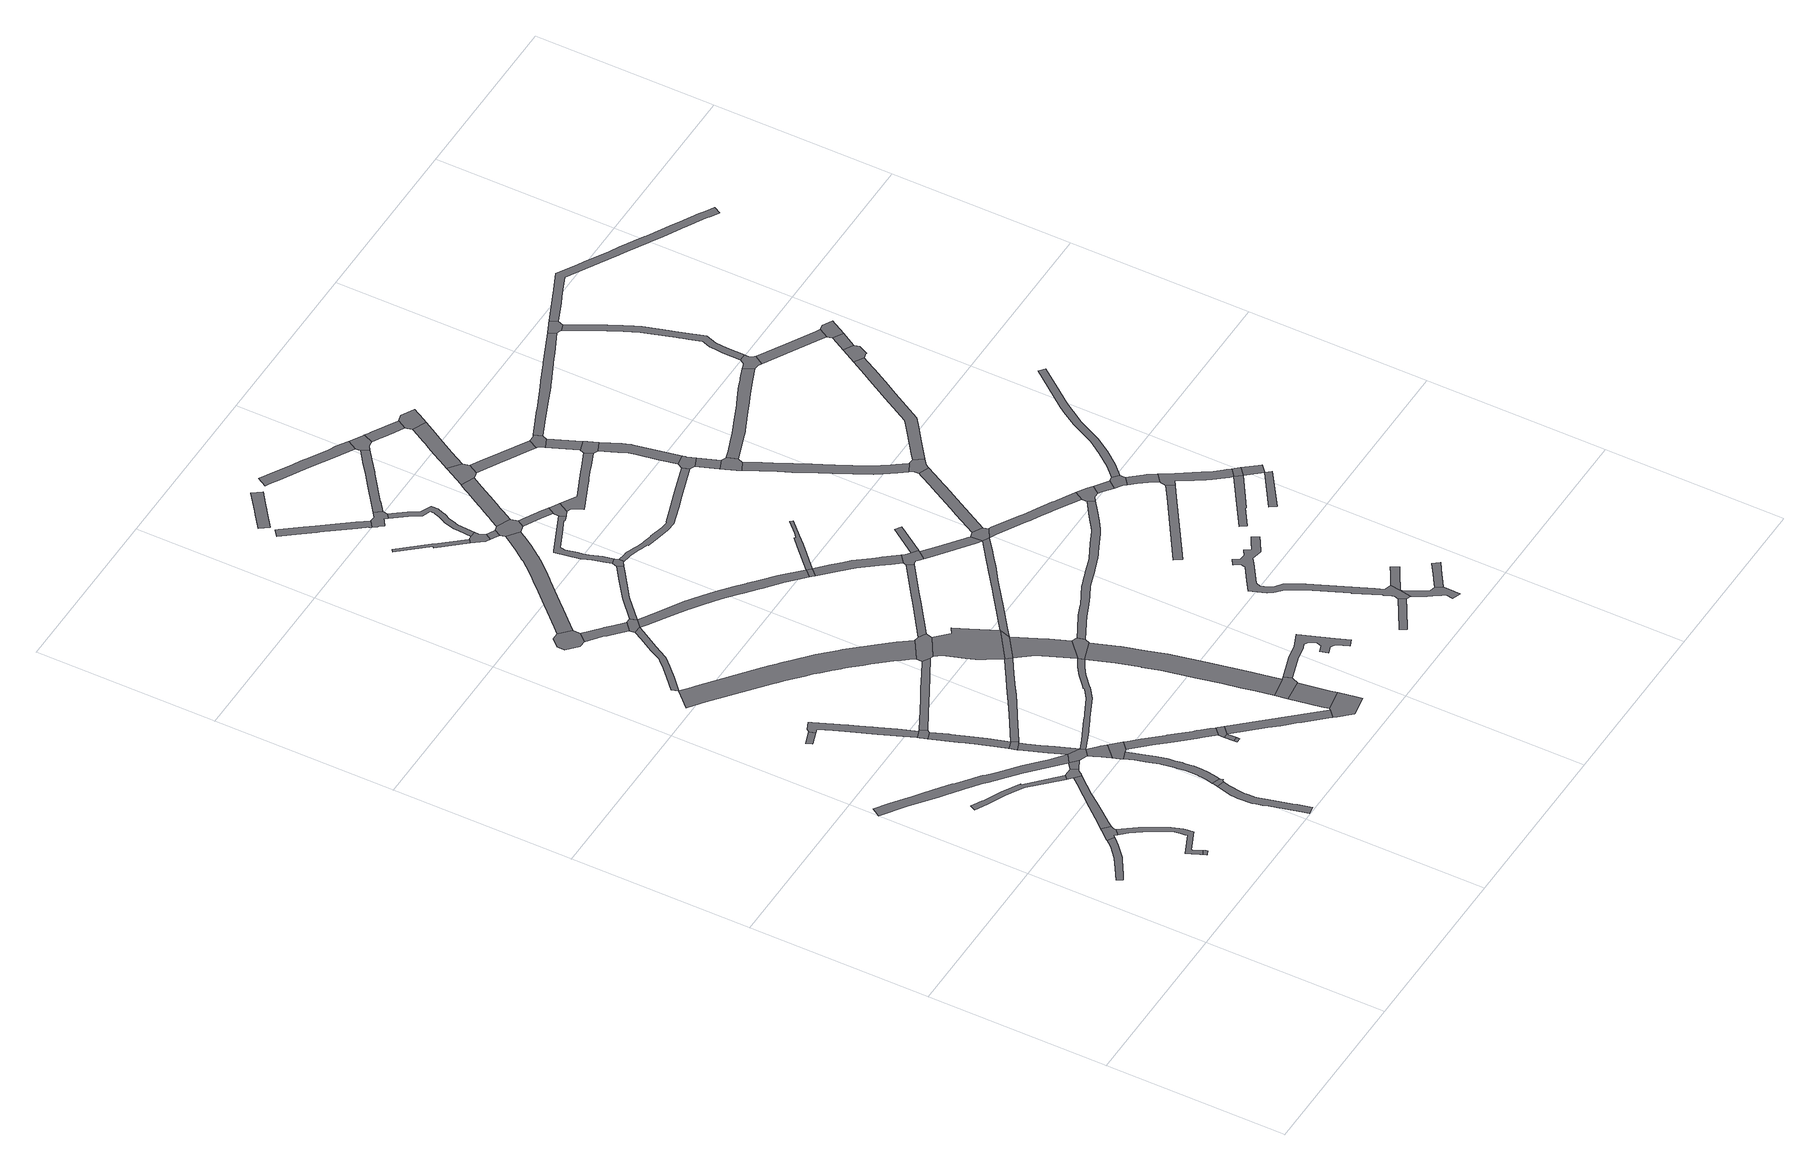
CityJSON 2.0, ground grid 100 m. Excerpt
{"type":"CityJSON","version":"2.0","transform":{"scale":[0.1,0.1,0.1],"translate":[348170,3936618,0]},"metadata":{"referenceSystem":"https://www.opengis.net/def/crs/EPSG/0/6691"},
"CityObjects":{
"road1":{"type":"Road","attributes":{"RoadStructureAttribute.sectionType":"1"},"geometry":[{"type":"MultiSurface","lod":"1","boundaries":[[[0,1,2,3,4,5,6,7,8,9,10,11,12]]]}]},
"road2":{"type":"Road","geometry":[{"type":"MultiSurface","lod":"1","boundaries":[[[13,14,15,16,17]]]}]},
"road3":{"type":"Road","geometry":[{"type":"MultiSurface","lod":"1","boundaries":[[[11,18,19,20,21,22,23,24,25,12]]]}]},
"road4":{"type":"Road","attributes":{"RoadStructureAttribute.sectionType":"1"},"geometry":[{"type":"MultiSurface","lod":"1","boundaries":[[[26,27,28,29,30,31,32,33,34,35,36,37,20,19,38,39,40,41,42,43,44,45,46,13,17]]]}]},
"road5":{"type":"Road","attributes":{"RoadStructureAttribute.sectionType":"1"},"geometry":[{"type":"MultiSurface","lod":"1","boundaries":[[[47,48,49,50,51,52,53,54,55,56,57,58,59,60,61,62,63,64]]]}]},
"road6":{"type":"Road","attributes":{"RoadStructureAttribute.sectionType":"1"},"geometry":[{"type":"MultiSurface","lod":"1","boundaries":[[[65,66,67,68,69,70,71,72,73,74,75,76,77,78,79,80,81,82,83,84,85,86,87,88,89,90,91,92,93,94]]]}]},
"road7":{"type":"Road","attributes":{"RoadStructureAttribute.sectionType":"1"},"geometry":[{"type":"MultiSurface","lod":"1","boundaries":[[[95,96,97,98,23,22,99,100,101,102,103]]]}]},
"road8":{"type":"Road","geometry":[{"type":"MultiSurface","lod":"1","boundaries":[[[104,105,106,107]]]}]},
"road9":{"type":"Road","geometry":[{"type":"MultiSurface","lod":"1","boundaries":[[[64,63,108,95,103,109,110,111,112]]]}]},
"road10":{"type":"Road","attributes":{"RoadStructureAttribute.sectionType":"1"},"geometry":[{"type":"MultiSurface","lod":"1","boundaries":[[[113,114,115,116,117,118,119,120,121,122,123,124,125,126,127,128,129,130,131,132,133,134,135,136,137,138,139,140,141]]]}]},
"road11":{"type":"Road","attributes":{"RoadStructureAttribute.sectionType":"1"},"geometry":[{"type":"MultiSurface","lod":"1","boundaries":[[[112,111,142,94]]]}]},
"road12":{"type":"Road","attributes":{"RoadStructureAttribute.sectionType":"1"},"geometry":[{"type":"MultiSurface","lod":"1","boundaries":[[[143,107,106,144,145,146,147,148,149,150,151,152,153,154,155,156,157,158,159,160,161,162,163,164,165]]]}]},
"road13":{"type":"Road","geometry":[{"type":"MultiSurface","lod":"1","boundaries":[[[166,167,168,169,170,171,129,128]]]}]},
"road14":{"type":"Road","geometry":[{"type":"MultiSurface","lod":"1","boundaries":[[[172,173,174,175,176,177,151,150]]]}]},
"road15":{"type":"Road","attributes":{"RoadStructureAttribute.sectionType":"1"},"geometry":[{"type":"MultiSurface","lod":"1","boundaries":[[[178,179,180,181,182,175,174,183,184,185,186,187,188,189,190]]]}]},
"road16":{"type":"Road","geometry":[{"type":"MultiSurface","lod":"1","boundaries":[[[142,191,192,193,65,94]]]}]},
"road17":{"type":"Road","geometry":[{"type":"MultiSurface","lod":"1","boundaries":[[[194,195,190,189,196]]]}]},
"road18":{"type":"Road","attributes":{"RoadStructureAttribute.sectionType":"1"},"geometry":[{"type":"MultiSurface","lod":"1","boundaries":[[[197,198,199,65,193,200,201,202,203,204,205,194,196]]]}]},
"road19":{"type":"Road","attributes":{"RoadStructureAttribute.sectionType":"1"},"geometry":[{"type":"MultiSurface","lod":"1","boundaries":[[[206,207,208,209,210,211,212,213,214,215,216,217,218,169,168,219,220,221,222,223,224,225,226,227,228,229,230,231,232,233,234,235,236,237,238,239,240]]]}]},
"road20":{"type":"Road","attributes":{"RoadStructureAttribute.sectionType":"1"},"geometry":[{"type":"MultiSurface","lod":"1","boundaries":[[[241,242,243,244,245,246,192,191]]]}]},
"road21":{"type":"Road","geometry":[{"type":"MultiSurface","lod":"1","boundaries":[[[239,247,248,244,243,249,240]]]}]},
"road22":{"type":"Road","attributes":{"RoadStructureAttribute.sectionType":"1"},"geometry":[{"type":"MultiSurface","lod":"1","boundaries":[[[250,251,252,253,254,255,256,257,258,259,260,261,262,263,264,265,266]]]}]},
"road23":{"type":"Road","attributes":{"RoadStructureAttribute.sectionType":"1"},"geometry":[{"type":"MultiSurface","lod":"1","boundaries":[[[267,268,269,270,271,272,273,274,275,276,277,278,279,280,281,282,283,284,285,286,287,288,289,248,247]]]}]},
"road24":{"type":"Road","geometry":[{"type":"MultiSurface","lod":"1","boundaries":[[[290,291,292,293,294,295,296,297]]]}]},
"road25":{"type":"Road","attributes":{"RoadStructureAttribute.sectionType":"1"},"geometry":[{"type":"MultiSurface","lod":"1","boundaries":[[[298,299,300,301,302,303,304,177,176,305,306,307,308,309,310,311,312]]]}]},
"road26":{"type":"Road","attributes":{"function":"3","RoadStructureAttribute.sectionType":"1"},"geometry":[{"type":"MultiSurface","lod":"1","boundaries":[[[313,314,315,316,317,318,319,320,321,322,323,324,325,326,327,328,329,330,331,332,333,334,335,336,337,338,339,340,341,342,343,344,345,346,347,348,349,350,351,352,353,354,257]]]}]},
"road27":{"type":"Road","geometry":[{"type":"MultiSurface","lod":"1","boundaries":[[[355,356,357,358]]]}]},
"road28":{"type":"Road","attributes":{"RoadStructureAttribute.sectionType":"1"},"geometry":[{"type":"MultiSurface","lod":"1","boundaries":[[[195,359,360,361,362,363,364,365,366,367,368,369,370,371,372,373,374,190]]]}]},
"road29":{"type":"Road","geometry":[{"type":"MultiSurface","lod":"1","boundaries":[[[375,275,274,376,377,378]]]}]},
"road30":{"type":"Road","attributes":{"RoadStructureAttribute.sectionType":"1"},"geometry":[{"type":"MultiSurface","lod":"1","boundaries":[[[379,380,381,291,290,382,383,384,385,386]]]}]},
"road31":{"type":"Road","attributes":{"RoadStructureAttribute.sectionType":"1"},"geometry":[{"type":"MultiSurface","lod":"1","boundaries":[[[387,388,389,390,391,392,393,394,395,396,397,398,399,193,192,400,401,402,403,404,405,406,407,408,409,410,411,412,413,414,415,416]]]}]},
"road32":{"type":"Road","geometry":[{"type":"MultiSurface","lod":"1","boundaries":[[[385,266,265,417,418,386]]]}]},
"road33":{"type":"Road","attributes":{"RoadStructureAttribute.sectionType":"1"},"geometry":[{"type":"MultiSurface","lod":"1","boundaries":[[[419,378,377,376,358,357,420,421,377,422,423,424,425,426,427,428,429,430]]]}]},
"road34":{"type":"Road","geometry":[{"type":"MultiSurface","lod":"1","boundaries":[[[431,339,338,312,311,432,433,434]]]}]},
"road35":{"type":"Road","attributes":{"RoadStructureAttribute.sectionType":"1"},"geometry":[{"type":"MultiSurface","lod":"1","boundaries":[[[435,436,437,438,439,440,441,442,443,444,445,446,447,448,449,450,451,452,453,454,455,456,457,458,459,460,461,462,463,464,293,292]]]}]},
"road36":{"type":"Road","geometry":[{"type":"MultiSurface","lod":"1","boundaries":[[[465,466,467,468,430,429,469,470]]]}]},
"road37":{"type":"Road","attributes":{"RoadStructureAttribute.sectionType":"1"},"geometry":[{"type":"MultiSurface","lod":"1","boundaries":[[[471,472,473,474,418,417,475,476,477,478,479,480]]]}]},
"road38":{"type":"Road","attributes":{"function":"3","RoadStructureAttribute.sectionType":"1"},"geometry":[{"type":"MultiSurface","lod":"1","boundaries":[[[432,481,482,483,484,485,486,487,488,489,367,490,491,492,493,433]]]}]},
"road39":{"type":"Road","attributes":{"function":"3","RoadStructureAttribute.sectionType":"1"},"geometry":[{"type":"MultiSurface","lod":"1","boundaries":[[[467,494,495,496,497,498,468]]]}]},
"road40":{"type":"Road","geometry":[{"type":"MultiSurface","lod":"1","boundaries":[[[366,499,490,367]]]}]},
"road41":{"type":"Road","geometry":[{"type":"MultiSurface","lod":"1","boundaries":[[[500,497,496,501,502,503,504]]]}]},
"road42":{"type":"Road","attributes":{"function":"3","RoadStructureAttribute.sectionType":"1"},"geometry":[{"type":"MultiSurface","lod":"1","boundaries":[[[505,506,507,508,499,366,509,510,511,416]]]}]},
"road43":{"type":"Road","attributes":{"RoadStructureAttribute.sectionType":"1"},"geometry":[{"type":"MultiSurface","lod":"1","boundaries":[[[512,513,514,515,516,517,518,519,520,521,522,523,524,525,526,527,528,529,530,531,532,533,534,535,536,537,538,539,540,541,417,265]]]}]},
"road44":{"type":"Road","attributes":{"function":"3","RoadStructureAttribute.sectionType":"1"},"geometry":[{"type":"MultiSurface","lod":"1","boundaries":[[[542,543,544,545,546,547,548,549,550,415,551,552,553,554,555,556,557,558,500,504]]]}]},
"road45":{"type":"Road","geometry":[{"type":"MultiSurface","lod":"1","boundaries":[[[550,559,560,505,416,415]]]}]},
"road46":{"type":"Road","attributes":{"RoadStructureAttribute.sectionType":"1"},"geometry":[{"type":"MultiSurface","lod":"1","boundaries":[[[561,562,563,564,565,566,567,568]]]}]},
"road47":{"type":"Road","attributes":{"RoadStructureAttribute.sectionType":"1"},"geometry":[{"type":"MultiSurface","lod":"1","boundaries":[[[569,570,571,572,573,574,575,576,577,578,579,580,581,582,583,584,585,586,587,588]]]}]},
"road48":{"type":"Road","attributes":{"RoadStructureAttribute.sectionType":"1"},"geometry":[{"type":"MultiSurface","lod":"1","boundaries":[[[589,590,591,592,593,594,595,596,597]]]}]},
"road49":{"type":"Road","geometry":[{"type":"MultiSurface","lod":"1","boundaries":[[[598,599,600,601,602,471,480]]]}]},
"road50":{"type":"Road","geometry":[{"type":"MultiSurface","lod":"1","boundaries":[[[567,603,604,605,606,607,608,609,610,568]]]}]},
"road51":{"type":"Road","geometry":[{"type":"MultiSurface","lod":"1","boundaries":[[[611,612,588,587,613,614,615,616,617,618,619,620,621]]]}]},
"road52":{"type":"Road","attributes":{"RoadStructureAttribute.sectionType":"1"},"geometry":[{"type":"MultiSurface","lod":"1","boundaries":[[[622,623,624,625,626,627,628,431,434]]]}]},
"road53":{"type":"Road","attributes":{"RoadStructureAttribute.sectionType":"1"},"geometry":[{"type":"MultiSurface","lod":"1","boundaries":[[[606,605,629,630]]]}]},
"road54":{"type":"Road","attributes":{"RoadStructureAttribute.sectionType":"1"},"geometry":[{"type":"MultiSurface","lod":"1","boundaries":[[[609,631,632,633,634,635,636,637,638,639,640,641,620,619,642,643,644,645,646,647,648,649,650,651,652,610]]]}]},
"road55":{"type":"Road","attributes":{"RoadStructureAttribute.sectionType":"1"},"geometry":[{"type":"MultiSurface","lod":"1","boundaries":[[[653,654,655,656,657,658,659,660,661,662,663,664,665,666,667,668,669,670,671,672,673,502,501]]]}]},
"road56":{"type":"Road","attributes":{"RoadStructureAttribute.sectionType":"1"},"geometry":[{"type":"MultiSurface","lod":"1","boundaries":[[[674,675,676,677,678,679,680,602,601,681,682,683,684,685,686,687,688,689,690,691,692,693]]]}]},
"road57":{"type":"Road","geometry":[{"type":"MultiSurface","lod":"1","boundaries":[[[694,695,630,629,449,448,696,697]]]}]},
"road58":{"type":"Road","geometry":[{"type":"MultiSurface","lod":"1","boundaries":[[[528,527,698,699,700]]]}]},
"road59":{"type":"Road","attributes":{"RoadStructureAttribute.sectionType":"1"},"geometry":[{"type":"MultiSurface","lod":"1","boundaries":[[[696,701,702,703,704,705,697]]]}]},
"road60":{"type":"Road","attributes":{"RoadStructureAttribute.sectionType":"1"},"geometry":[{"type":"MultiSurface","lod":"1","boundaries":[[[499,706,707,708,709,710,711,712,713,714,715,716,717,718,719,720,721,722,723,724,725,490]]]}]},
"road61":{"type":"Road","attributes":{"RoadStructureAttribute.sectionType":"1"},"geometry":[{"type":"MultiSurface","lod":"1","boundaries":[[[726,727,728,729,730,731,732,733,734,700,699,735,736,737,738,739,740,741,742,743,744,745]]]}]},
"road62":{"type":"Road","attributes":{"RoadStructureAttribute.sectionType":"1"},"geometry":[{"type":"MultiSurface","lod":"1","boundaries":[[[746,747,748,749,750,751,752,753,695,694,754,755,756,757,758,759,760]]]}]},
"road63":{"type":"Road","attributes":{"RoadStructureAttribute.sectionType":"1"},"geometry":[{"type":"MultiSurface","lod":"1","boundaries":[[[761,762,763,764,765,766,767,768,769,770,771,772,773,774,775,611,621]]]}]},
"road64":{"type":"Road","geometry":[{"type":"MultiSurface","lod":"1","boundaries":[[[776,777,703,702,693,692,778,779]]]}]},
"road65":{"type":"Road","attributes":{"RoadStructureAttribute.sectionType":"1"},"geometry":[{"type":"MultiSurface","lod":"1","boundaries":[[[780,781,782,783,784,785,786,787,788,789,528,700]]]}]},
"road66":{"type":"Road","geometry":[{"type":"MultiSurface","lod":"1","boundaries":[[[790,791,726,745,625,624,792,793,794,795,796,797]]]}]},
"road67":{"type":"Road","attributes":{"RoadStructureAttribute.sectionType":"1"},"geometry":[{"type":"MultiSurface","lod":"1","boundaries":[[[798,799,800,801,802,803,804,805,806,807,808,809,810,811,812,813]]]}]},
"road68":{"type":"Road","attributes":{"RoadStructureAttribute.sectionType":"1"},"geometry":[{"type":"MultiSurface","lod":"1","boundaries":[[[814,815,816,817,818,819,820,821,822,823,824,825,826,827,828,829,830,831,832,833,834,835,836,837,838,839,840,841,842,843,600,599]]]}]},
"road69":{"type":"Road","attributes":{"RoadStructureAttribute.sectionType":"1"},"geometry":[{"type":"MultiSurface","lod":"1","boundaries":[[[844,845,846,847,848,849,850,851,852,853,854,855,856,857,858,859,860,861,862,560,559,863,864,865,866,867,868,869,870,871,872,873,874,875,876,877,878,879,880,881,882]]]}]},
"road70":{"type":"Road","attributes":{"RoadStructureAttribute.sectionType":"1"},"geometry":[{"type":"MultiSurface","lod":"1","boundaries":[[[883,884,885,886,887,888,796,795,889,890,891,714]]]}]},
"road71":{"type":"Road","geometry":[{"type":"MultiSurface","lod":"1","boundaries":[[[892,893,894,746,760,895,896,897,898,899,900]]]}]},
"road72":{"type":"Road","attributes":{"RoadStructureAttribute.sectionType":"1"},"geometry":[{"type":"MultiSurface","lod":"1","boundaries":[[[901,902,790,797]]]}]},
"road73":{"type":"Road","attributes":{"RoadStructureAttribute.sectionType":"1"},"geometry":[{"type":"MultiSurface","lod":"1","boundaries":[[[903,904,905,906,907,908]]]}]},
"road74":{"type":"Road","attributes":{"RoadStructureAttribute.sectionType":"1"},"geometry":[{"type":"MultiSurface","lod":"1","boundaries":[[[778,909,910,911,912,913,914,915,916,917,918,919,920,921,922,923,924,779]]]}]},
"road75":{"type":"Road","geometry":[{"type":"MultiSurface","lod":"1","boundaries":[[[925,926,805,804,768,767,927,928,929]]]}]},
"road76":{"type":"Road","attributes":{"RoadStructureAttribute.sectionType":"1"},"geometry":[{"type":"MultiSurface","lod":"1","boundaries":[[[930,931,932,933,934,935,936,937,938,939,940,941,942,943,944,945,946,947,948,949,950,951,952,953,954,955,956,957,958,959,960,961,962,963,964,965,966,967,968,908,907,969,970,971,972]]]}]},
"road77":{"type":"Road","geometry":[{"type":"MultiSurface","lod":"1","boundaries":[[[973,974,975,883,714,713]]]}]},
"road78":{"type":"Road","attributes":{"RoadStructureAttribute.sectionType":"1"},"geometry":[{"type":"MultiSurface","lod":"1","boundaries":[[[976,977,978,979,980,981,982,983,899,898]]]}]},
"road79":{"type":"Road","attributes":{"RoadStructureAttribute.sectionType":"1"},"geometry":[{"type":"MultiSurface","lod":"1","boundaries":[[[984,985,986,987,988,989,990,892,900,991,992,993,994,995]]]}]},
"road80":{"type":"Road","geometry":[{"type":"MultiSurface","lod":"1","boundaries":[[[996,997,998,999,1000,970,969,1001,1002,1003,1004,1005,1006,1007,1008,1009]]]}]},
"road81":{"type":"Road","attributes":{"RoadStructureAttribute.sectionType":"1"},"geometry":[{"type":"MultiSurface","lod":"1","boundaries":[[[1010,1011,1012,1013,925,929,1014,1015,1016,1017]]]}]},
"road82":{"type":"Road","geometry":[{"type":"MultiSurface","lod":"1","boundaries":[[[1018,1019,1020,1021,971,970]]]}]},
"road83":{"type":"Road","geometry":[{"type":"MultiSurface","lod":"1","boundaries":[[[1022,1023,1024,1025,980,979,1026,1027]]]}]},
"road84":{"type":"Road","attributes":{"RoadStructureAttribute.sectionType":"1"},"geometry":[{"type":"MultiSurface","lod":"1","boundaries":[[[1028,1029,1022,1027]]]}]},
"road85":{"type":"Road","attributes":{"RoadStructureAttribute.sectionType":"1"},"geometry":[{"type":"MultiSurface","lod":"1","boundaries":[[[1030,1031,1032,1033,1034,1035,973,713,1036,1037,1038,1039,1040,1041,1042,1043,1044]]]}]},
"road86":{"type":"Road","geometry":[{"type":"MultiSurface","lod":"1","boundaries":[[[827,1045,1046,1047,1048,1049,1050,828]]]}]},
"road87":{"type":"Road","geometry":[{"type":"MultiSurface","lod":"1","boundaries":[[[994,1051,1052,1053,1054,1055,1010,1017,1056,995]]]}]},
"road88":{"type":"Road","geometry":[{"type":"MultiSurface","lod":"1","boundaries":[[[1057,1058,1029,1028,919,918,1059,1060]]]}]},
"road89":{"type":"Road","attributes":{"RoadStructureAttribute.sectionType":"1"},"geometry":[{"type":"MultiSurface","lod":"1","boundaries":[[[1061,1062,1063,1064,1050,1049,1065,1066,1067,1068,1069,1070,1057,1060]]]}]},
"road90":{"type":"Road","attributes":{"RoadStructureAttribute.sectionType":"1"},"geometry":[{"type":"MultiSurface","lod":"1","boundaries":[[[1045,1071,1072,1046]]]}]},
"road91":{"type":"Road","attributes":{"RoadStructureAttribute.sectionType":"1"},"geometry":[{"type":"MultiSurface","lod":"1","boundaries":[[[1073,1074,1075,1076,1077,1078,1079,975,974,1080,1081,1082,1083,1084,1085]]]}]},
"road92":{"type":"Road","attributes":{"RoadStructureAttribute.sectionType":"1"},"geometry":[{"type":"MultiSurface","lod":"1","boundaries":[[[1086,1087,1088,1089,1090,1091,996,1009]]]}]},
"road93":{"type":"Road","geometry":[{"type":"MultiSurface","lod":"1","boundaries":[[[1092,1093,1094,1072,1071,1095,1096,1097,1098]]]}]},
"road94":{"type":"Road","attributes":{"RoadStructureAttribute.sectionType":"1"},"geometry":[{"type":"MultiSurface","lod":"1","boundaries":[[[1099,1100,1101,1102,1103,1104]]]}]},
"road95":{"type":"Road","attributes":{"RoadStructureAttribute.sectionType":"1"},"geometry":[{"type":"MultiSurface","lod":"1","boundaries":[[[1105,1106,1107,1108,1109,1110,1111,1112,1113,1114,1115,1116,1098,1097,1117,1118,1119,1120,1121,1122,1123,1124,1125,1126,1127]]]}]},
"road96":{"type":"Road","geometry":[{"type":"MultiSurface","lod":"1","boundaries":[[[1043,882,881,1128,1129,1130,1131,1044]]]}]},
"road97":{"type":"Road","geometry":[{"type":"MultiSurface","lod":"1","boundaries":[[[1126,1132,1085,1084,1133,1134,1135,1136,1127]]]}]},
"road98":{"type":"Road","attributes":{"RoadStructureAttribute.sectionType":"1"},"geometry":[{"type":"MultiSurface","lod":"1","boundaries":[[[1137,1130,1129,1138,1139]]]}]},
"road99":{"type":"Road","geometry":[{"type":"MultiSurface","lod":"1","boundaries":[[[1140,1141,1142,1143,1144,1137,1139]]]}]},
"road100":{"type":"Road","attributes":{"RoadStructureAttribute.sectionType":"1"},"geometry":[{"type":"MultiSurface","lod":"1","boundaries":[[[1145,1146,1147,1148,1149,1150,1151]]]}]},
"road101":{"type":"Road","attributes":{"RoadStructureAttribute.sectionType":"1"},"geometry":[{"type":"MultiSurface","lod":"1","boundaries":[[[1152,1153,1154,1142,1141,1155,1156,1157]]]}]},
"road102":{"type":"Road","attributes":{"RoadStructureAttribute.sectionType":"1"},"geometry":[{"type":"MultiSurface","lod":"1","boundaries":[[[1158,1159,1160,1161,1162,1163,1164,1165,1166,1167,1168,1169,1170,1171,1172,1173,1174,1175,1024,1023]]]}]},
"road103":{"type":"Road","attributes":{"RoadStructureAttribute.sectionType":"1"},"geometry":[{"type":"MultiSurface","lod":"1","boundaries":[[[1176,1177,1178,1179,1180,1181,1182,1183,1184,1185,1186,1093,1092,1187,1188,1189,1190,1191,1192,1193,1194,1195,1196,1197]]]}]},
"road104":{"type":"Road","attributes":{"RoadStructureAttribute.sectionType":"1"},"geometry":[{"type":"MultiSurface","lod":"1","boundaries":[[[1198,1199,1200,1201]]]}]},
"road105":{"type":"Road","geometry":[{"type":"MultiSurface","lod":"1","boundaries":[[[1202,1203,1204,1205,1206,1207,1208,1145,1209,1210,1211,1212,1213,1214,1215,1216,1217,1218,1152,1157,1099,1104]]]}]},
"road106":{"type":"Road","geometry":[{"type":"MultiSurface","lod":"1","boundaries":[[[1209,1145,1151,1219]]]}]},
"road107":{"type":"Road","attributes":{"RoadStructureAttribute.sectionType":"1"},"geometry":[{"type":"MultiSurface","lod":"1","boundaries":[[[1220,1221,1222,1223,1219,1151,1201]]]}]},
"road108":{"type":"Road","attributes":{"RoadStructureAttribute.sectionType":"1"},"geometry":[{"type":"MultiSurface","lod":"1","boundaries":[[[1224,1225,1226,1227,1228,1229,1230,1231,1232,1233,1136,1135,1234,1235,1236,1237,1238,1239,1240,1241,1242]]]}]},
"road109":{"type":"Road","attributes":{"RoadStructureAttribute.sectionType":"1"},"geometry":[{"type":"MultiSurface","lod":"1","boundaries":[[[1243,1244,1245,1246,1247,1248,1249,1144,1143,1250,1251,1252,1253,1254,1255,1256,1257,1258,1259]]]}]},
"road110":{"type":"Road","geometry":[{"type":"MultiSurface","lod":"1","boundaries":[[[1196,1260,1261,1262,1263,1264,1265,1266,1267,1197]]]}]},
"road111":{"type":"Road","geometry":[{"type":"MultiSurface","lod":"1","boundaries":[[[1268,1269,1270,1271,1167,1166,1272,1273,1274,1275]]]}]},
"road112":{"type":"Road","attributes":{"RoadStructureAttribute.sectionType":"1"},"geometry":[{"type":"MultiSurface","lod":"1","boundaries":[[[1276,1277,1278,1279,1280,1281,1282,1283,1284,1285,1286,1287,1288,1289,1290,1274,1273,1291,1292,1293,1294,1295,1296,1297,1298,1299,1300,1301,1302,1303,1304,1305,1306,1307,1308,1266,1265]]]}]},
"road113":{"type":"Road","attributes":{"RoadStructureAttribute.sectionType":"1"},"geometry":[{"type":"MultiSurface","lod":"1","boundaries":[[[1309,1310,1262,1261,1311,1312,1313,1314]]]}]},
"road114":{"type":"Road","geometry":[{"type":"MultiSurface","lod":"1","boundaries":[[[1241,1315,1316,1317,1318,1319,1242]]]}]},
"road115":{"type":"Road","attributes":{"RoadStructureAttribute.sectionType":"1"},"geometry":[{"type":"MultiSurface","lod":"1","boundaries":[[[1320,1319,1318,1321]]]}]},
"road116":{"type":"Road","geometry":[{"type":"MultiSurface","lod":"1","boundaries":[[[1313,1320,1321,1322,1323,1324,1325,1314]]]}]},
"road117":{"type":"Road","attributes":{"RoadStructureAttribute.sectionType":"1"},"geometry":[{"type":"MultiSurface","lod":"1","boundaries":[[[1326,1327,1328,1329,1330,1331,1332,1333,1334,1335,1336,1337,1338,1339,1340,1341,1342,1343,1344,1345,1346,1347,1348,1349,1350,1351,1352,1353,1354,1355,1356,1357,1268,1275]]]}]}
},
"vertices":[
[367,739,0],[304,685,0],[242,646,0],[172,601,0],[190,571,0],[232,596,0],[253,609,0],[326,654,0],[343,667,0],[392,711,0],[410,731,0],[432,755,0],[397,778,0],
[538,318,0],[546,299,0],[573,312,0],[569,321,0],[563,332,0],
[444,766,0],[456,752,0],[484,777,0],[484,792,0],[492,808,0],[452,843,0],[444,833,0],[398,780,0],
[558,341,0],[540,381,0],[538,385,0],[585,406,0],[656,438,0],[652,471,0],[649,493,0],[627,550,0],[623,558,0],[591,620,0],[581,637,0],[552,686,0],[493,711,0],[554,626,0],[608,527,0],[616,488,0],[618,462,0],[619,449,0],[503,399,0],[515,370,0],[533,330,0],
[637,1239,0],[533,1339,0],[540,1343,0],[443,1396,0],[356,1439,0],[345,1444,0],[341,1446,0],[285,1479,0],[268,1449,0],[333,1413,0],[353,1403,0],[430,1366,0],[490,1333,0],[521,1314,0],[528,1310,0],[614,1225,0],[678,1161,0],[698,1181,0],
[832,1242,0],[754,1307,0],[734,1324,0],[658,1396,0],[555,1483,0],[507,1525,0],[499,1533,0],[492,1539,0],[458,1566,0],[388,1622,0],[374,1634,0],[298,1691,0],[244,1732,0],[198,1765,0],[189,1772,0],[104,1834,0],[33,1884,0],[2,1838,0],[127,1749,0],[259,1646,0],[304,1614,0],[312,1608,0],[374,1562,0],[410,1536,0],[445,1509,0],[463,1494,0],[472,1486,0],[606,1373,0],[708,1280,0],[784,1210,0],
[703,1136,0],[673,1100,0],[561,970,0],[480,875,0],[513,835,0],[558,893,0],[605,953,0],[645,1004,0],[735,1108,0],
[275,2398,0],[290,2369,0],[365,2394,0],[354,2426,0],
[700,1139,0],[744,1118,0],[758,1138,0],[769,1144,0],[748,1181,0],
[1092,13,0],[1086,40,0],[1074,90,0],[1070,98,0],[1029,246,0],[1022,277,0],[1021,280,0],[1017,300,0],[1017,304,0],[1016,343,0],[1015,355,0],[1017,378,0],[1020,397,0],[1023,423,0],[1028,449,0],[1037,482,0],[993,492,0],[983,457,0],[972,403,0],[970,377,0],[968,365,0],[972,286,0],[977,266,0],[980,254,0],[985,233,0],[991,219,0],[1026,84,0],[1041,30,0],[1049,5,0],
[824,1174,0],
[363,2438,0],[388,2402,0],[422,2327,0],[444,2273,0],[505,2123,0],[552,2007,0],[553,2004,0],[578,1943,0],[621,1960,0],[599,2016,0],[582,2059,0],[547,2148,0],[537,2171,0],[524,2204,0],[520,2212,0],[492,2281,0],[490,2285,0],[487,2289,0],[463,2351,0],[433,2415,0],[419,2446,0],[412,2463,0],[366,2443,0],
[1040,489,0],[1051,492,0],[1046,509,0],[1001,526,0],[998,510,0],[998,507,0],
[583,1931,0],[584,1928,0],[597,1894,0],[639,1909,0],[648,1925,0],[630,1961,0],
[739,1641,0],[731,1663,0],[709,1725,0],[678,1811,0],[675,1821,0],[648,1750,0],[653,1738,0],[667,1698,0],[669,1694,0],[695,1621,0],[695,1620,0],[729,1515,0],[775,1530,0],
[870,1154,0],[909,1183,0],[897,1208,0],
[787,1490,0],[796,1496,0],[742,1475,0],
[746,1462,0],[752,1445,0],[797,1332,0],[851,1326,0],[847,1333,0],[838,1356,0],[824,1392,0],[798,1457,0],[797,1459,0],
[958,937,0],[975,884,0],[986,850,0],[995,813,0],[996,807,0],[1009,740,0],[1010,726,0],[1014,685,0],[1016,656,0],[1016,619,0],[1014,603,0],[1014,588,0],[1008,558,0],[1051,529,0],[1056,550,0],[1061,584,0],[1061,615,0],[1062,623,0],[1064,659,0],[1063,663,0],[1060,689,0],[1058,714,0],[1057,719,0],[1057,725,0],[1050,765,0],[1046,787,0],[1046,788,0],[1046,795,0],[1045,805,0],[1030,860,0],[1010,927,0],[1006,941,0],[986,1005,0],[986,1006,0],[938,988,0],
[883,1126,0],[889,1114,0],[918,1040,0],[987,1106,0],[964,1130,0],[959,1135,0],
[1004,1013,0],[1042,1049,0],[932,1004,0],
[531,3469,0],[481,3383,0],[447,3318,0],[441,3311,0],[402,3270,0],[352,3223,0],[284,3159,0],[298,3124,0],[369,3190,0],[427,3246,0],[449,3269,0],[467,3290,0],[474,3298,0],[516,3374,0],[576,3477,0],[595,3509,0],[556,3512,0],
[1054,957,0],[1103,903,0],[1105,901,0],[1143,858,0],[1166,832,0],[1243,745,0],[1259,727,0],[1312,667,0],[1352,703,0],[1334,724,0],[1303,757,0],[1296,768,0],[1290,774,0],[1282,781,0],[1277,787,0],[1228,843,0],[1216,857,0],[1191,885,0],[1188,888,0],[1106,979,0],[1104,981,0],[1050,1040,0],[1049,1041,0],
[375,3698,0],[418,3744,0],[417,3784,0],[360,3841,0],[320,3840,0],[277,3794,0],[277,3753,0],[336,3698,0],
[975,2141,0],[945,2126,0],[877,2091,0],[803,2051,0],[776,2037,0],[759,2028,0],[754,2026,0],[755,1981,0],[822,2015,0],[890,2051,0],[894,2053,0],[976,2096,0],[990,2104,0],[1098,2162,0],[1061,2187,0],
[210,3034,0],[292,2969,0],[563,2749,0],[590,2726,0],[617,2703,0],[643,2679,0],[662,2662,0],[670,2655,0],[696,2631,0],[722,2607,0],[747,2582,0],[772,2557,0],[797,2532,0],[801,2528,0],[822,2506,0],[828,2500,0],[846,2480,0],[872,2453,0],[897,2424,0],[922,2396,0],[947,2367,0],[971,2338,0],[995,2309,0],[1018,2279,0],[1042,2249,0],[1064,2220,0],[1174,2290,0],[1122,2358,0],[1120,2361,0],[1097,2391,0],[979,2526,0],[944,2567,0],[931,2581,0],[850,2664,0],[754,2748,0],[727,2772,0],[712,2786,0],[699,2797,0],[671,2821,0],[643,2845,0],[370,3066,0],[351,3081,0],
[1315,561,0],[1341,561,0],[1341,580,0],[1314,579,0],
[952,1591,0],[1035,1642,0],[1105,1687,0],[1112,1692,0],[1114,1693,0],[1205,1752,0],[1244,1777,0],[1299,1812,0],[1272,1842,0],[1223,1811,0],[1196,1793,0],[1115,1741,0],[1113,1740,0],[1072,1714,0],[1013,1676,0],[944,1633,0],
[1359,696,0],[1313,634,0],[1340,635,0],[1381,672,0],
[548,3626,0],[511,3660,0],[506,3664,0],[451,3635,0],[468,3619,0],[507,3582,0],[550,3542,0],[595,3581,0],
[1398,1501,0],[1348,1466,0],[1292,1416,0],[1278,1404,0],[1280,1398,0],[1223,1356,0],[1123,1310,0],[1110,1303,0],[1108,1302,0],[1086,1293,0],[1022,1263,0],[1017,1260,0],[955,1233,0],[967,1208,0],[1023,1232,0],[1032,1236,0],[1039,1240,0],[1097,1267,0],[1104,1270,0],[1107,1272,0],[1109,1273,0],[1237,1332,0],[1298,1376,0],[1300,1378,0],[1302,1380,0],[1369,1440,0],[1417,1473,0],[1453,1494,0],[1463,1498,0],[1452,1532,0],
[637,3547,0],[625,3583,0],
[1466,577,0],[1340,612,0],[1340,623,0],[1344,630,0],[1478,481,0],[1520,433,0],[1539,412,0],[1573,375,0],[1591,355,0],[1682,254,0],[1696,238,0],[1737,275,0],
[1201,2286,0],[1118,2158,0],[1232,2227,0],[1239,2264,0],
[525,3898,0],[564,3939,0],[670,4052,0],[685,4068,0],[702,4084,0],[733,4118,0],[763,4153,0],[792,4188,0],[795,4192,0],[819,4225,0],[846,4262,0],[872,4300,0],[896,4338,0],[903,4349,0],[838,4397,0],[828,4380,0],[805,4344,0],[780,4308,0],[755,4273,0],[735,4248,0],[730,4241,0],[728,4238,0],[701,4204,0],[673,4172,0],[643,4140,0],[630,4126,0],[576,4069,0],[506,3994,0],[474,3960,0],[396,3878,0],
[1885,178,0],[1878,218,0],[1861,304,0],[1743,282,0],[1710,223,0],[1769,156,0],
[917,3818,0],[836,3759,0],[805,3736,0],[734,3683,0],[756,3657,0],[826,3709,0],[854,3729,0],[891,3756,0],[921,3778,0],[937,3790,0],
[1120,2156,0],[1145,2120,0],[1166,2064,0],[1184,2011,0],[1193,1987,0],[1201,1964,0],[1209,1951,0],[1221,1931,0],[1228,1919,0],[1439,1960,0],[1373,2099,0],[1336,2177,0],[1305,2156,0],
[1853,344,0],[1831,465,0],[1824,507,0],[1704,493,0],[1735,322,0],
[1420,1898,0],
[1692,563,0],[1842,547,0],[1828,590,0],[1817,586,0],[1810,584,0],
[1545,1618,0],[1501,1722,0],[1493,1739,0],[1479,1774,0],[1370,1723,0],[1383,1692,0],[1397,1658,0],
[630,3487,0],[730,3424,0],[830,3360,0],[833,3358,0],[891,3316,0],[968,3260,0],[997,3236,0],[1037,3203,0],[1061,3182,0],[1121,3130,0],[1129,3123,0],[1131,3122,0],[1131,3121,0],[1225,3043,0],[1227,3041,0],[1313,2959,0],[1350,2998,0],[1247,3098,0],[1171,3165,0],[1132,3200,0],[1130,3201,0],[1128,3203,0],[1125,3206,0],[1075,3248,0],[1002,3310,0],[937,3356,0],[909,3377,0],[876,3401,0],[867,3407,0],[711,3502,0],
[1808,594,0],[1793,682,0],[1780,747,0],[1734,975,0],[1692,1163,0],[1665,1261,0],[1627,1390,0],[1626,1393,0],[1576,1537,0],[1513,1353,0],[1549,1231,0],[1550,1228,0],[1576,1134,0],[1616,950,0],[1641,829,0],[1660,734,0],[1675,660,0],
[1587,1566,0],[1576,1606,0],
[622,4677,0],[616,4683,0],[487,4837,0],[472,4826,0],[602,4671,0],[594,4664,0],[714,4526,0],[734,4543,0],
[593,5054,0],[570,5084,0],[508,5166,0],[449,5244,0],[414,5291,0],[340,5391,0],[328,5403,0],[292,5375,0],[366,5278,0],[413,5216,0],[430,5198,0],[434,5193,0],[436,5190,0],[454,5167,0],[534,5057,0],[562,5024,0],[569,5016,0],[568,5011,0],[575,5001,0],[612,5028,0],
[429,5507,0],[433,5509,0],[470,5540,0],[533,5586,0],[498,5635,0],[396,5557,0],[377,5542,0],[296,5481,0],[332,5433,0],
[959,3806,0],[967,3805,0],[966,3832,0],[960,3855,0],[927,3846,0],
[744,4487,0],[760,4466,0],[783,4453,0],[804,4488,0],[800,4495,0],[789,4514,0],[791,4543,0],[757,4545,0],
[670,5045,0],[642,5024,0],[593,4977,0],[595,4974,0],[613,4950,0],[643,4970,0],[657,4979,0],[667,4967,0],[670,4962,0],[694,4979,0],[698,5009,0],
[1425,2398,0],[1469,2430,0],[1642,2555,0],[1619,2588,0],[1446,2463,0],[1402,2431,0],[1239,2313,0],
[830,4426,0],[850,4461,0],
[796,4642,0],[801,4660,0],[810,4692,0],[811,4694,0],[831,4732,0],[839,4755,0],[847,4779,0],[847,4820,0],[787,4847,0],[755,4899,0],[708,4961,0],[731,4882,0],[768,4823,0],[812,4804,0],[813,4784,0],[810,4776,0],[800,4747,0],[784,4718,0],[780,4710,0],[778,4707,0],[762,4647,0],[762,4616,0],
[1854,551,0],[1981,592,0],[2029,600,0],[2051,603,0],[2077,614,0],[2103,602,0],[2119,563,0],[2114,549,0],[2109,536,0],[2071,522,0],[2086,480,0],[2124,493,0],[2152,478,0],[2178,412,0],[2220,428,0],[2190,504,0],[2120,681,0],[2038,647,0],[1970,636,0],[1968,635,0],[1960,633,0],
[864,4141,0],[855,4136,0],[880,3999,0],[882,3996,0],[891,3970,0],[900,3946,0],[915,3892,0],[948,3902,0],[946,3914,0],[924,3979,0],[914,4008,0],[911,4034,0],[897,4099,0],[899,4114,0],[900,4125,0],[992,4167,0],[1076,4204,0],[1080,4197,0],[1107,4209,0],[1092,4242,0],
[954,4437,0],[879,4469,0],[941,4360,0],[964,4398,0],
[1322,2950,0],[1333,2939,0],[1371,2977,0],
[1038,4307,0],[1094,4272,0],[1117,4311,0],[1111,4315,0],[1087,4332,0],
[1472,1938,0],[1595,2030,0],[1731,2133,0],[1745,2144,0],[1826,2202,0],[1872,2238,0],[1916,2272,0],[1984,2326,0],[1949,2344,0],[1918,2321,0],[1830,2253,0],[1804,2233,0],[1803,2233,0],[1704,2158,0],[1681,2140,0],[1632,2103,0],[1573,2059,0],[1567,2056,0],[1558,2050,0],[1495,2003,0],
[1670,2643,0],[1610,2717,0],[1609,2718,0],[1603,2726,0],[1579,2756,0],[1516,2835,0],[1485,2867,0],[1443,2907,0],[1384,2965,0],[1405,2867,0],[1481,2792,0],[1491,2784,0],[1496,2775,0],[1524,2738,0],[1525,2738,0],[1538,2719,0],[1550,2701,0],[1569,2678,0],[1588,2653,0],[1625,2607,0],
[1050,4764,0],[1030,4731,0],[1019,4712,0],[983,4649,0],[945,4583,0],[943,4580,0],[919,4538,0],[903,4510,0],[989,4498,0],[1004,4525,0],[1005,4526,0],[1048,4602,0],[1069,4638,0],[1088,4672,0],[1124,4733,0],
[753,5051,0],[754,5052,0],[898,5161,0],[913,5173,0],[922,5179,0],[996,5236,0],[1050,5277,0],[1023,5313,0],[945,5254,0],[886,5209,0],[824,5162,0],[811,5153,0],[796,5141,0],[726,5088,0],[712,5077,0],
[1145,4295,0],[1143,4296,0],[1139,4223,0],[1172,4280,0],
[1500,3099,0],[1547,3147,0],[1560,3159,0],[1623,3223,0],[1611,3237,0],[1549,3175,0],[1531,3157,0],[1525,3151,0],[1519,3161,0],[1475,3117,0],
[1706,2608,0],[1684,2627,0],[1650,2560,0],[1670,2560,0],[1677,2553,0],[1699,2535,0],[1734,2578,0],[1739,2585,0],
[576,5598,0],[599,5588,0],[649,5558,0],[747,5500,0],[807,5466,0],[920,5401,0],[1020,5343,0],[1052,5396,0],[992,5432,0],[950,5453,0],[861,5505,0],[815,5533,0],[777,5553,0],[648,5627,0],[648,5628,0],[606,5651,0],
[1003,3800,0],[1019,3798,0],[1073,3779,0],[1083,3775,0],[1125,3761,0],[1126,3755,0],[1137,3753,0],[1139,3752,0],[1175,3745,0],[1263,3726,0],[1317,3721,0],[1428,3757,0],[1508,3783,0],[1696,3845,0],[1682,3883,0],[1521,3830,0],[1495,3822,0],[1385,3785,0],[1313,3762,0],[1308,3756,0],[1268,3760,0],[1187,3780,0],[1182,3779,0],[1139,3787,0],[1137,3788,0],[1128,3789,0],[1097,3799,0],[1073,3808,0],[1023,3826,0],[1008,3828,0],
[2358,1974,0],[2280,1917,0],[2270,1912,0],[2188,1874,0],[2186,1873,0],[2099,1829,0],[2092,1827,0],[2012,1800,0],[2000,1796,0],[1982,1789,0],[1959,1782,0],[1912,1765,0],[1908,1764,0],[1847,1735,0],[1793,1706,0],[1772,1699,0],[1753,1692,0],[1719,1678,0],[1634,1635,0],[1734,1641,0],[1746,1645,0],[1772,1655,0],[1808,1669,0],[1863,1696,0],[1927,1728,0],[1950,1735,0],[2033,1763,0],[2035,1764,0],[2089,1783,0],[2112,1791,0],[2115,1792,0],[2188,1826,0],[2244,1853,0],[2270,1865,0],[2301,1881,0],[2351,1916,0],[2411,1960,0],[2467,2002,0],[2443,2035,0],
[1948,2410,0],[1937,2417,0],[1923,2427,0],[1796,2526,0],[1752,2564,0],[1737,2576,0],[1722,2516,0],[1763,2482,0],[1920,2365,0],
[1118,4885,0],[1093,4838,0],[1054,4771,0],[1131,4735,0],[1148,4739,0],[1150,4740,0],[1162,4743,0],[1192,4795,0],[1182,4834,0],
[1845,2739,0],[1812,2761,0],
[2501,320,0],[2397,259,0],[2417,225,0],[2541,297,0],[2603,333,0],[2585,369,0],
[1142,4222,0],[1144,4221,0],[1166,4213,0],[1193,4154,0],[1368,4229,0],[1373,4231,0],[1398,4243,0],[1455,4267,0],[1479,4277,0],[1559,4310,0],[1541,4352,0],[1450,4313,0],[1417,4299,0],[1350,4270,0],[1327,4260,0],[1257,4231,0],
[1128,5351,0],[1124,5353,0],[1072,5294,0],[1101,5296,0],[1103,5296,0],
[2592,506,0],[2470,782,0],[2455,816,0],[2403,911,0],[2369,938,0],[2348,965,0],[2333,1005,0],[2345,1032,0],[2459,1110,0],[2489,1130,0],[2548,1119,0],[2605,1154,0],[2638,1175,0],[2615,1211,0],[2582,1191,0],[2541,1165,0],[2518,1198,0],[2486,1177,0],[2456,1181,0],[2434,1215,0],[2404,1195,0],[2400,1192,0],[2423,1161,0],[2417,1132,0],[2339,1080,0],[2275,1036,0],[2292,996,0],[2308,948,0],[2328,924,0],[2371,884,0],[2412,810,0],[2419,797,0],[2508,591,0],[2509,587,0],[2551,497,0],[2571,448,0],[2573,444,0],[2590,406,0],[2594,398,0],[2630,325,0],[2642,391,0],[2651,448,0],[2612,459,0],
[2041,2360,0],[2031,2388,0],[1978,2417,0],
[1278,4677,0],[1316,4655,0],[1426,4591,0],[1458,4573,0],[1488,4625,0],[1469,4636,0],[1346,4707,0],[1262,4756,0],
[1274,5157,0],[1229,5078,0],[1218,5059,0],[1205,5036,0],[1176,4986,0],[1153,4946,0],[1151,4942,0],[1229,4917,0],[1287,5019,0],[1310,5057,0],[1352,5130,0],[1277,5163,0],
[2743,254,0],[2714,258,0],[2703,276,0],[2687,305,0],[2645,384,0],[2637,313,0],[2669,254,0],[2685,232,0],[2710,196,0],[2724,178,0],[2717,138,0],[2764,122,0],[2765,189,0],[2768,218,0],
[1297,5254,0],[1231,5292,0],[1157,5334,0],[1155,5335,0],[1155,5266,0],[1157,5265,0],[1215,5231,0],[1267,5202,0],
[2744,449,0],[2787,474,0],[2764,513,0],[2721,488,0],
[1538,4560,0],[1549,4588,0],[1531,4629,0],[1518,4624,0],[1470,4567,0],[1483,4536,0],
[1552,4379,0],[1610,4397,0],
[2360,2179,0],[2357,2181,0],[2259,2235,0],[2214,2261,0],[2193,2274,0],[2052,2355,0],[2023,2308,0],[2172,2223,0],[2192,2211,0],[2225,2193,0],[2244,2182,0],[2299,2151,0],[2321,2139,0],[2442,2065,0],[2471,2114,0],
[1723,3833,0],[1780,3854,0],[1762,3902,0],[1760,3907,0],[1757,3921,0],[1698,3909,0],
[1367,5156,0],[1385,5186,0],[1391,5200,0],[1405,5224,0],[1335,5264,0],[1277,5164,0],
[1643,4324,0],[1619,4377,0],[1583,4301,0],[1588,4299,0],
[1628,4207,0],[1648,4161,0],[1656,4122,0],[1678,4008,0],[1753,3944,0],[1726,4079,0],[1708,4171,0],[1706,4179,0],[1697,4205,0],[1689,4223,0],
[1767,3717,0],[1824,3739,0],
[2209,2835,0],[2200,2819,0],[2171,2767,0],[2140,2712,0],[2136,2706,0],[2074,2592,0],[2051,2551,0],[2127,2563,0],[2198,2691,0],[2209,2711,0],[2224,2738,0],[2272,2826,0],[2217,2850,0],
[2795,237,0],[2839,267,0],[2910,314,0],[2885,349,0],[2824,307,0],[2767,270,0],
[1874,3671,0],[1854,3728,0],[1851,3727,0],[1798,3639,0],[1805,3628,0],[1811,3617,0],[1863,3643,0],
[2731,1754,0],[2662,1708,0],[2289,1464,0],[2314,1426,0],[2716,1690,0],[2756,1716,0],
[2215,2978,0],[2202,2999,0],[2174,3038,0],[2151,3071,0],[2144,3085,0],[2066,3240,0],[2063,3245,0],[2017,3339,0],[1988,3395,0],[1974,3423,0],[1956,3462,0],[1907,3559,0],[1889,3460,0],[1920,3396,0],[1923,3390,0],[1979,3279,0],[1987,3262,0],[2010,3218,0],[2100,3039,0],[2125,3003,0],[2167,2942,0],[2201,2898,0],[2254,2927,0],
[2489,2018,0],[2519,2018,0],[2552,2062,0],[2529,2079,0],
[2214,2881,0],[2285,2849,0],[2304,2863,0],[2320,2876,0],[2284,2924,0],
[2623,2009,0],[2544,2000,0],[2590,1965,0],
[2628,1937,0],[2641,1921,0],[2683,1956,0],[2683,1986,0],[2652,2012,0],
[2948,1494,0],[2760,1370,0],[2652,1299,0],[2674,1266,0],[2782,1337,0],[2785,1333,0],[2977,1459,0],
[2782,1828,0],[2752,1873,0],[2743,1883,0],[2674,1882,0],[2709,1840,0],[2739,1793,0],
[1679,4642,0],[1716,4657,0],[1796,4690,0],[1868,4721,0],[1883,4728,0],[1899,4734,0],[2050,4804,0],[2087,4821,0],[2217,4881,0],[2198,4923,0],[2068,4865,0],[2001,4836,0],[1996,4834,0],[1992,4832,0],[1885,4785,0],[1846,4768,0],[1701,4704,0],[1696,4702,0],
[2376,3941,0],[2367,3938,0],[2326,3923,0],[2276,3900,0],[2241,3884,0],[2212,3870,0],[2201,3865,0],[2124,3832,0],[2017,3785,0],[1959,3765,0],[1894,3741,0],[2007,3719,0],[2032,3728,0],[2039,3729,0],[2165,3785,0],[2186,3794,0],[2211,3804,0],[2223,3809,0],[2305,3845,0],[2398,3885,0],[2470,3912,0],[2441,3966,0],
[2845,1240,0],[2868,1207,0],[3072,1347,0],[3046,1377,0],
[2779,1731,0],[2831,1650,0],[2855,1613,0],[2862,1602,0],[2877,1578,0],[2879,1576,0],[2934,1510,0],[2991,1530,0],[2975,1549,0],[2968,1558,0],[2922,1611,0],[2917,1620,0],[2906,1637,0],[2899,1648,0],[2828,1757,0],[2794,1810,0],[2785,1824,0],
[3020,1496,0],
[3089,1413,0],[3077,1427,0],[3064,1444,0],[3048,1462,0],
[2699,3428,0],[2672,3381,0],[2600,3254,0],[2509,3094,0],[2507,3092,0],[2499,3086,0],[2455,3053,0],[2382,2998,0],[2352,2975,0],[2318,2950,0],[2419,2950,0],[2498,3009,0],[2553,3051,0],[2652,3224,0],[2703,3313,0],[2752,3398,0],[2786,3458,0],[2800,3483,0],[2748,3513,0],
[3134,2695,0],[2963,2475,0],[2943,2444,0],[2888,2357,0],[2824,2228,0],[2771,2149,0],[2708,2071,0],[2738,2043,0],[2804,2124,0],[2859,2207,0],[2923,2336,0],[2933,2352,0],[2947,2375,0],[2996,2451,0],[3016,2477,0],[3070,2546,0],[3166,2670,0],
[2500,3910,0],[2518,3900,0],[2547,3952,0],[2546,3955,0],[2532,3978,0],[2532,4003,0],[2491,4003,0],[2474,3978,0],
[2275,4956,0],[2258,4949,0],[2251,4946,0],[2225,4935,0],[2224,4879,0],[2245,4872,0],[2283,4886,0],[2293,4915,0],
[2531,4104,0],[2537,4170,0],[2557,4231,0],[2515,4367,0],[2506,4398,0],[2492,4444,0],[2461,4542,0],[2445,4577,0],[2440,4589,0],[2436,4597,0],[2421,4627,0],[2416,4638,0],[2388,4694,0],[2379,4712,0],[2373,4723,0],[2352,4675,0],[2358,4665,0],[2363,4655,0],[2376,4627,0],[2388,4603,0],[2423,4527,0],[2434,4494,0],[2466,4391,0],[2477,4355,0],[2481,4342,0],[2486,4324,0],[2495,4296,0],[2515,4231,0],[2511,4220,0],[2498,4180,0],[2498,4178,0],[2494,4133,0],[2491,4105,0],
[2847,3780,0],[2700,3865,0],[2670,3813,0],[2789,3744,0],[2839,3715,0],[2869,3768,0],
[2829,3491,0],[2832,3489,0],[2859,3543,0],[2851,3572,0],[2799,3601,0],
[2847,3686,0],[2900,3656,0],
[2937,3721,0],[2939,3724,0],[2951,3745,0],[2899,3775,0],
[2410,4966,0],[2452,4985,0],[2498,5005,0],[2581,5042,0],[2654,5000,0],[2827,4901,0],[2833,4897,0],[2891,4863,0],[3001,4801,0],[3010,4796,0],[3066,4764,0],[3163,4710,0],[3175,4702,0],[3286,4641,0],[3309,4626,0],[3348,4602,0],[3371,4642,0],[3326,4669,0],[3297,4686,0],[3197,4741,0],[3167,4760,0],[3035,4834,0],[3024,4841,0],[3013,4847,0],[2900,4913,0],[2850,4940,0],[2838,4947,0],[2741,5004,0],[2677,5039,0],[2584,5092,0],[2477,5045,0],[2434,5026,0]
]}
